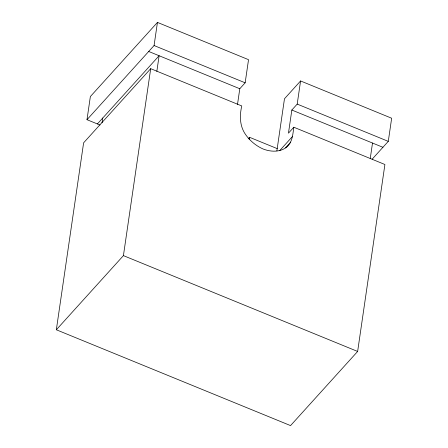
<?xml version="1.0" encoding="UTF-8"?>
<svg xmlns="http://www.w3.org/2000/svg" width="448" height="448" viewBox="0 0 448 448"><rect width="100%" height="100%" fill="white"/><g stroke="black" fill="none" stroke-linecap="round" stroke-linejoin="round"><path stroke-width="0.67" d="M56.342 329.773L83.614 142.828L150.702 68.673L241.78 105.941C239.467 115.646 239.658 126.274 245.666 134.674C250.085 140.913 256.071 145.891 263.077 148.977C270.922 152.074 280.582 152.404 287.302 146.63C292.533 141.562 292.852 134.002 293.826 127.232L384.91 164.5L357.638 351.45L290.55 425.6L56.342 329.773L123.424 255.623L150.702 68.673M99.977 125.003L86.99 119.689L90.362 96.55L157.45 22.4L248.534 59.668L245.157 82.802L239.792 88.738L237.507 104.384M102.071 122.78L102.766 118.014M86.99 119.689L154.073 45.539L157.45 22.4M156.834 71.378L159.118 55.726L97.395 123.945M249.295 139.373L249.592 137.318L277.267 148.635M276.875 150.858L284.48 98.756L300.58 80.959L391.658 118.227L388.287 141.361L372.165 159.18M300.58 80.959L297.203 104.098L291.838 110.029L288.462 133.168L293.826 127.232M370.227 158.687L372.506 143.035M248.214 138.841L249.592 137.318M279.597 150.724L292.477 136.489M285.555 147.818L290.718 142.117M154.073 45.539L245.157 82.802M297.203 104.098L388.287 141.361M148.708 51.47L239.792 88.738M291.838 110.029L382.917 147.297M123.424 255.623L357.638 351.45"/></g></svg>
